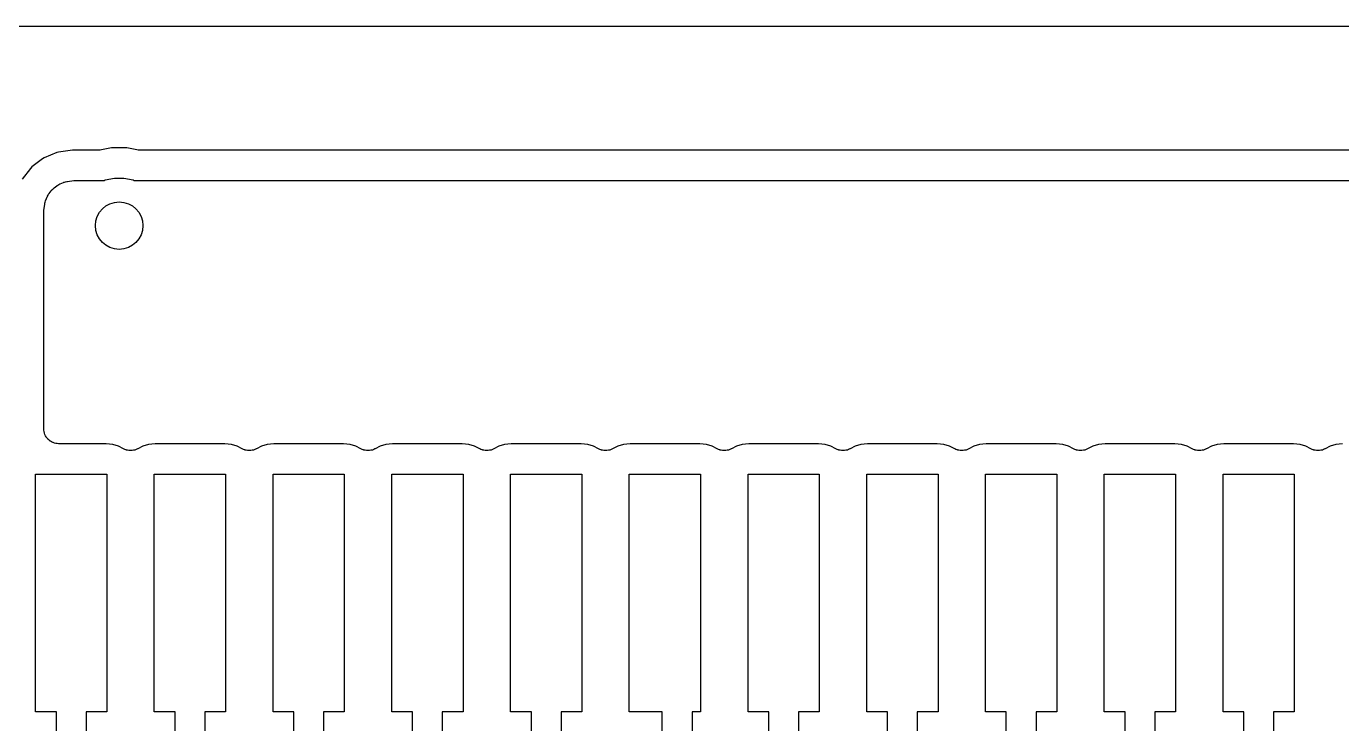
# Model space of a CAD drawing. Extents: x 74.5 to 163.3, y -89.7 to -63.9.
# Drawn here: x 80.12 to 91.19, y -74.17 to -68.3 of the extents above; entities that cross this region are included whole.
import ezdxf

# ---------------------------------------------------------------- set-up
doc = ezdxf.new("R2010")
doc.units = 0
doc.layers.add('BLACK', color=7, linetype='CONTINUOUS')

msp = doc.modelspace()

# ---------------------------------------------------------------- linework, layer by layer
at = {"layer": 'BLACK', "linetype": 'CONTINUOUS'}
for p, q in [((78.2664, -68.299), (117.441, -68.299)), ((80.5059, -69.3425), (80.3888, -69.358)), ((80.5142, -69.342), (80.5059, -69.3425)), ((80.7266, -69.342), (80.5142, -69.342)), ((80.738, -69.3409), (80.7266, -69.342)), ((80.7496, -69.3399), (80.738, -69.3409)), ((80.7512, -69.3396), (80.7496, -69.3399)), ((80.7513, -69.3396), (80.7512, -69.3396)), ((80.7512, -69.3396), (80.7512, -69.3396)), ((80.7512, -69.3396), (80.7512, -69.3396)), ((80.8346, -69.323), (80.7513, -69.3396)), ((80.9634, -69.323), (80.8346, -69.323)), ((81.0467, -69.3396), (80.9634, -69.323)), ((81.0582, -69.3407), (81.0467, -69.3396)), ((81.0697, -69.342), (81.0582, -69.3407)), ((81.0713, -69.342), (81.0697, -69.342)), ((81.0714, -69.342), (81.0713, -69.342)), ((81.0713, -69.342), (81.0713, -69.342)), ((81.0713, -69.342), (81.0713, -69.342)), ((102.703, -69.342), (81.0714, -69.342)), ((80.2534, -69.4141), (80.1631, -69.4834)), ((80.2677, -69.4058), (80.2534, -69.4141)), ((80.3729, -69.3622), (80.2677, -69.4058)), ((80.3888, -69.358), (80.3729, -69.3622)), ((80.1514, -69.4951), (80.0821, -69.5854)), ((80.1631, -69.4834), (80.1514, -69.4951)), ((80.3328, -69.6764), (80.3394, -69.6702)), ((80.3394, -69.6702), (80.3457, -69.6636)), ((80.3457, -69.6636), (80.3484, -69.6617)), ((80.3484, -69.6617), (80.3509, -69.6594)), ((80.3509, -69.6594), (80.3748, -69.641)), ((80.3748, -69.641), (80.3762, -69.64)), ((80.3762, -69.64), (80.3791, -69.6382)), ((80.3791, -69.6382), (80.3817, -69.6361)), ((80.3817, -69.6361), (80.3897, -69.6319)), ((80.3897, -69.6319), (80.3975, -69.6272)), ((80.3975, -69.6272), (80.4006, -69.626)), ((80.4006, -69.626), (80.4035, -69.6245)), ((80.4035, -69.6245), (80.4314, -69.6129)), ((80.4314, -69.6129), (80.4331, -69.6122)), ((80.4331, -69.6122), (80.4363, -69.6113)), ((80.4363, -69.6113), (80.4393, -69.6099)), ((80.4393, -69.6099), (80.4482, -69.6079)), ((80.4482, -69.6079), (80.4569, -69.6054)), ((80.4569, -69.6054), (80.4602, -69.6051)), ((80.4602, -69.6051), (80.4635, -69.6043)), ((80.4635, -69.6043), (80.5184, -69.5971)), ((80.5184, -69.5971), (80.5202, -69.5969)), ((80.5202, -69.5969), (80.5276, -69.5967)), ((80.5276, -69.5967), (80.535, -69.596)), ((80.535, -69.596), (80.7736, -69.596)), ((80.7736, -69.596), (80.7823, -69.5924)), ((80.7823, -69.5924), (80.8596, -69.577)), ((80.8596, -69.577), (80.9384, -69.577)), ((80.9384, -69.577), (81.0157, -69.5924)), ((81.0157, -69.5924), (81.0244, -69.596)), ((81.0244, -69.596), (93.8764, -69.596)), ((80.2737, -69.7872), (80.2763, -69.7785)), ((80.2763, -69.7785), (80.2785, -69.7697)), ((80.2785, -69.7697), (80.2799, -69.7666)), ((80.2799, -69.7666), (80.2809, -69.7634)), ((80.2809, -69.7634), (80.2925, -69.7355)), ((80.2925, -69.7355), (80.2931, -69.7339)), ((80.2931, -69.7339), (80.2948, -69.731)), ((80.2948, -69.731), (80.2959, -69.7279)), ((80.2959, -69.7279), (80.3007, -69.7202)), ((80.3007, -69.7202), (80.3051, -69.7122)), ((80.3051, -69.7122), (80.3073, -69.7097)), ((80.3073, -69.7097), (80.309, -69.7068)), ((80.309, -69.7068), (80.3274, -69.6829)), ((80.3274, -69.6829), (80.3285, -69.6815)), ((80.3285, -69.6815), (80.3308, -69.6791)), ((80.3308, -69.6791), (80.3328, -69.6764)), ((80.264, -69.8652), (80.2648, -69.8578)), ((80.264, -69.867), (80.264, -69.8652)), ((80.264, -71.6872), (80.264, -69.867)), ((80.2648, -69.8578), (80.2651, -69.8504)), ((80.2651, -69.8504), (80.2723, -69.7955)), ((80.2723, -69.7955), (80.2726, -69.7937)), ((80.2726, -69.7937), (80.2734, -69.7905)), ((80.2734, -69.7905), (80.2737, -69.7872)), ((80.2652, -71.6991), (80.264, -71.6872)), ((80.2662, -71.711), (80.2652, -71.6991)), ((80.2664, -71.7114), (80.2662, -71.711)), ((80.2664, -71.7118), (80.2664, -71.7114)), ((80.2699, -71.7233), (80.2664, -71.7118)), ((80.2732, -71.7347), (80.2699, -71.7233)), ((80.2735, -71.7351), (80.2732, -71.7347)), ((80.2736, -71.7356), (80.2735, -71.7351)), ((80.2792, -71.7461), (80.2736, -71.7356)), ((80.2847, -71.7567), (80.2792, -71.7461)), ((80.285, -71.757), (80.2847, -71.7567)), ((80.2852, -71.7574), (80.285, -71.757)), ((80.2928, -71.7667), (80.2852, -71.7574)), ((80.3003, -71.776), (80.2928, -71.7667)), ((80.3006, -71.7763), (80.3003, -71.776)), ((80.3009, -71.7766), (80.3006, -71.7763)), ((80.3101, -71.7843), (80.3009, -71.7766)), ((80.3192, -71.7919), (80.3101, -71.7843)), ((80.3196, -71.7922), (80.3192, -71.7919)), ((80.32, -71.7924), (80.3196, -71.7922)), ((80.3305, -71.7981), (80.32, -71.7924)), ((80.341, -71.8039), (80.3305, -71.7981)), ((80.3414, -71.804), (80.341, -71.8039)), ((80.3418, -71.8042), (80.3414, -71.804)), ((80.3532, -71.8078), (80.3418, -71.8042)), ((80.3646, -71.8114), (80.3532, -71.8078)), ((80.365, -71.8114), (80.3646, -71.8114)), ((80.3655, -71.8116), (80.365, -71.8114)), ((80.3773, -71.8128), (80.3655, -71.8116)), ((80.3892, -71.8141), (80.3773, -71.8128)), ((80.3901, -71.8142), (80.3892, -71.8141)), ((80.391, -71.8142), (80.3901, -71.8142)), ((80.3901, -71.8142), (80.3901, -71.8142)), ((80.3901, -71.8142), (80.3901, -71.8142)), ((80.7888, -71.8142), (80.391, -71.8142)), ((80.8448, -71.8197), (80.7888, -71.8142)), ((80.8927, -71.8342), (80.8448, -71.8197)), ((80.9351, -71.8569), (80.8927, -71.8342)), ((80.946, -71.8614), (80.9351, -71.8569)), ((80.9569, -71.866), (80.946, -71.8614)), ((80.9575, -71.8662), (80.9569, -71.866)), ((80.958, -71.8664), (80.9575, -71.8662)), ((80.9696, -71.8687), (80.958, -71.8664)), ((80.9811, -71.8711), (80.9696, -71.8687)), ((80.9817, -71.8711), (80.9811, -71.8711)), ((80.9823, -71.8713), (80.9817, -71.8711)), ((80.9941, -71.8713), (80.9823, -71.8713)), ((81.0059, -71.8714), (80.9941, -71.8713)), ((81.0065, -71.8713), (81.0059, -71.8714)), ((81.0071, -71.8713), (81.0065, -71.8713)), ((81.0187, -71.8691), (81.0071, -71.8713)), ((81.0303, -71.8669), (81.0187, -71.8691)), ((81.0308, -71.8667), (81.0303, -71.8669)), ((81.0314, -71.8666), (81.0308, -71.8667)), ((81.0423, -71.8621), (81.0314, -71.8666)), ((81.0533, -71.8577), (81.0423, -71.8621)), ((81.0544, -71.8572), (81.0533, -71.8577)), ((81.0549, -71.8569), (81.0544, -71.8571)), ((81.0544, -71.8571), (81.0544, -71.8572)), ((81.0544, -71.8572), (81.0544, -71.8572)), ((81.0973, -71.8342), (81.0549, -71.8569)), ((81.1452, -71.8197), (81.0973, -71.8342)), ((81.2012, -71.8142), (81.1452, -71.8197)), ((81.7888, -71.8142), (81.2012, -71.8142)), ((81.8448, -71.8197), (81.7888, -71.8142)), ((81.8927, -71.8342), (81.8448, -71.8197)), ((81.9351, -71.8569), (81.8927, -71.8342)), ((81.946, -71.8614), (81.9351, -71.8569)), ((81.9569, -71.866), (81.946, -71.8614)), ((81.9575, -71.8662), (81.9569, -71.866)), ((81.958, -71.8664), (81.9575, -71.8662)), ((81.9696, -71.8687), (81.958, -71.8664)), ((81.9811, -71.8711), (81.9696, -71.8687)), ((81.9817, -71.8711), (81.9811, -71.8711)), ((81.9823, -71.8713), (81.9817, -71.8711)), ((81.9941, -71.8713), (81.9823, -71.8713)), ((82.0059, -71.8714), (81.9941, -71.8713)), ((82.0065, -71.8713), (82.0059, -71.8714)), ((82.0071, -71.8713), (82.0065, -71.8713)), ((82.0187, -71.8691), (82.0071, -71.8713)), ((82.0303, -71.8669), (82.0187, -71.8691)), ((82.0308, -71.8667), (82.0303, -71.8669)), ((82.0314, -71.8666), (82.0308, -71.8667)), ((82.0423, -71.8621), (82.0314, -71.8666)), ((82.0533, -71.8577), (82.0423, -71.8621)), ((82.0544, -71.8572), (82.0533, -71.8577)), ((82.0549, -71.8569), (82.0544, -71.8571)), ((82.0544, -71.8571), (82.0544, -71.8572)), ((82.0544, -71.8572), (82.0544, -71.8572)), ((82.0973, -71.8342), (82.0549, -71.8569)), ((82.1452, -71.8197), (82.0973, -71.8342)), ((82.2012, -71.8142), (82.1452, -71.8197)), ((82.7888, -71.8142), (82.2012, -71.8142)), ((82.8448, -71.8197), (82.7888, -71.8142)), ((82.8927, -71.8342), (82.8448, -71.8197)), ((82.9351, -71.8569), (82.8927, -71.8342)), ((82.946, -71.8614), (82.9351, -71.8569)), ((82.9569, -71.866), (82.946, -71.8614)), ((82.9575, -71.8662), (82.9569, -71.866)), ((82.958, -71.8664), (82.9575, -71.8662)), ((82.9696, -71.8687), (82.958, -71.8664)), ((82.9811, -71.8711), (82.9696, -71.8687)), ((82.9817, -71.8711), (82.9811, -71.8711)), ((82.9823, -71.8713), (82.9817, -71.8711)), ((82.9941, -71.8713), (82.9823, -71.8713)), ((83.0059, -71.8714), (82.9941, -71.8713)), ((83.0065, -71.8713), (83.0059, -71.8714)), ((83.0071, -71.8713), (83.0065, -71.8713)), ((83.0187, -71.8691), (83.0071, -71.8713)), ((83.0303, -71.8669), (83.0187, -71.8691)), ((83.0308, -71.8667), (83.0303, -71.8669)), ((83.0314, -71.8666), (83.0308, -71.8667)), ((83.0423, -71.8621), (83.0314, -71.8666)), ((83.0533, -71.8577), (83.0423, -71.8621)), ((83.0544, -71.8572), (83.0533, -71.8577)), ((83.0549, -71.8569), (83.0544, -71.8571)), ((83.0544, -71.8571), (83.0544, -71.8572)), ((83.0544, -71.8572), (83.0544, -71.8572)), ((83.0973, -71.8342), (83.0549, -71.8569)), ((83.1452, -71.8197), (83.0973, -71.8342)), ((83.2012, -71.8142), (83.1452, -71.8197)), ((83.7888, -71.8142), (83.2012, -71.8142)), ((83.8448, -71.8197), (83.7888, -71.8142)), ((83.8927, -71.8342), (83.8448, -71.8197)), ((83.9351, -71.8569), (83.8927, -71.8342)), ((83.946, -71.8614), (83.9351, -71.8569)), ((83.9569, -71.866), (83.946, -71.8614)), ((83.9575, -71.8662), (83.9569, -71.866)), ((83.958, -71.8664), (83.9575, -71.8662)), ((83.9696, -71.8687), (83.958, -71.8664)), ((83.9811, -71.8711), (83.9696, -71.8687)), ((83.9817, -71.8711), (83.9811, -71.8711)), ((83.9823, -71.8713), (83.9817, -71.8711)), ((83.9941, -71.8713), (83.9823, -71.8713)), ((84.0059, -71.8714), (83.9941, -71.8713)), ((84.0065, -71.8713), (84.0059, -71.8714)), ((84.0071, -71.8713), (84.0065, -71.8713)), ((84.0187, -71.8691), (84.0071, -71.8713)), ((84.0303, -71.8669), (84.0187, -71.8691)), ((84.0308, -71.8667), (84.0303, -71.8669)), ((84.0314, -71.8666), (84.0308, -71.8667)), ((84.0423, -71.8621), (84.0314, -71.8666)), ((84.0533, -71.8577), (84.0423, -71.8621)), ((84.0544, -71.8572), (84.0533, -71.8577)), ((84.0549, -71.8569), (84.0544, -71.8571)), ((84.0544, -71.8571), (84.0544, -71.8572)), ((84.0544, -71.8572), (84.0544, -71.8572)), ((84.0973, -71.8342), (84.0549, -71.8569)), ((84.1452, -71.8197), (84.0973, -71.8342)), ((84.2012, -71.8142), (84.1452, -71.8197)), ((84.7888, -71.8142), (84.2012, -71.8142)), ((84.8448, -71.8197), (84.7888, -71.8142)), ((84.8927, -71.8342), (84.8448, -71.8197)), ((84.9351, -71.8569), (84.8927, -71.8342)), ((84.946, -71.8614), (84.9351, -71.8569)), ((84.9569, -71.866), (84.946, -71.8614)), ((84.9575, -71.8662), (84.9569, -71.866)), ((84.958, -71.8664), (84.9575, -71.8662)), ((84.9696, -71.8687), (84.958, -71.8664)), ((84.9811, -71.8711), (84.9696, -71.8687)), ((84.9817, -71.8711), (84.9811, -71.8711)), ((84.9823, -71.8713), (84.9817, -71.8711)), ((84.9941, -71.8713), (84.9823, -71.8713)), ((85.0059, -71.8714), (84.9941, -71.8713)), ((85.0065, -71.8713), (85.0059, -71.8714)), ((85.0071, -71.8713), (85.0065, -71.8713)), ((85.0187, -71.8691), (85.0071, -71.8713)), ((85.0303, -71.8669), (85.0187, -71.8691)), ((85.0308, -71.8667), (85.0303, -71.8669)), ((85.0314, -71.8666), (85.0308, -71.8667)), ((85.0423, -71.8621), (85.0314, -71.8666)), ((85.0533, -71.8577), (85.0423, -71.8621)), ((85.0544, -71.8572), (85.0533, -71.8577)), ((85.0549, -71.8569), (85.0544, -71.8571)), ((85.0544, -71.8571), (85.0544, -71.8572)), ((85.0544, -71.8572), (85.0544, -71.8572)), ((85.0973, -71.8342), (85.0549, -71.8569)), ((85.1452, -71.8197), (85.0973, -71.8342)), ((85.2012, -71.8142), (85.1452, -71.8197)), ((85.7888, -71.8142), (85.2012, -71.8142)), ((85.8448, -71.8197), (85.7888, -71.8142)), ((85.8927, -71.8342), (85.8448, -71.8197)), ((85.9351, -71.8569), (85.8927, -71.8342)), ((85.946, -71.8614), (85.9351, -71.8569)), ((85.9569, -71.866), (85.946, -71.8614)), ((85.9575, -71.8662), (85.9569, -71.866)), ((85.958, -71.8664), (85.9575, -71.8662)), ((85.9696, -71.8687), (85.958, -71.8664)), ((85.9811, -71.8711), (85.9696, -71.8687)), ((85.9817, -71.8711), (85.9811, -71.8711)), ((85.9823, -71.8713), (85.9817, -71.8711)), ((85.9941, -71.8713), (85.9823, -71.8713)), ((86.0059, -71.8714), (85.9941, -71.8713)), ((86.0065, -71.8713), (86.0059, -71.8714)), ((86.0071, -71.8713), (86.0065, -71.8713)), ((86.0187, -71.8691), (86.0071, -71.8713)), ((86.0303, -71.8669), (86.0187, -71.8691)), ((86.0308, -71.8667), (86.0303, -71.8669)), ((86.0314, -71.8666), (86.0308, -71.8667)), ((86.0423, -71.8621), (86.0314, -71.8666)), ((86.0533, -71.8577), (86.0423, -71.8621)), ((86.0544, -71.8572), (86.0533, -71.8577)), ((86.0549, -71.8569), (86.0544, -71.8571)), ((86.0544, -71.8571), (86.0544, -71.8572)), ((86.0544, -71.8572), (86.0544, -71.8572)), ((86.0973, -71.8342), (86.0549, -71.8569)), ((86.1452, -71.8197), (86.0973, -71.8342)), ((86.2012, -71.8142), (86.1452, -71.8197)), ((86.7888, -71.8142), (86.2012, -71.8142)), ((86.8448, -71.8197), (86.7888, -71.8142)), ((86.8927, -71.8342), (86.8448, -71.8197)), ((86.9351, -71.8569), (86.8927, -71.8342)), ((86.946, -71.8614), (86.9351, -71.8569)), ((86.9569, -71.866), (86.946, -71.8614)), ((86.9575, -71.8662), (86.9569, -71.866)), ((86.958, -71.8664), (86.9575, -71.8662)), ((86.9696, -71.8687), (86.958, -71.8664)), ((86.9811, -71.8711), (86.9696, -71.8687)), ((86.9817, -71.8711), (86.9811, -71.8711)), ((86.9823, -71.8713), (86.9817, -71.8711)), ((86.9941, -71.8713), (86.9823, -71.8713)), ((87.0059, -71.8714), (86.9941, -71.8713)), ((87.0065, -71.8713), (87.0059, -71.8714)), ((87.0071, -71.8713), (87.0065, -71.8713)), ((87.0187, -71.8691), (87.0071, -71.8713)), ((87.0303, -71.8669), (87.0187, -71.8691)), ((87.0308, -71.8667), (87.0303, -71.8669)), ((87.0314, -71.8666), (87.0308, -71.8667)), ((87.0423, -71.8621), (87.0314, -71.8666)), ((87.0533, -71.8577), (87.0423, -71.8621)), ((87.0544, -71.8572), (87.0533, -71.8577)), ((87.0549, -71.8569), (87.0544, -71.8571)), ((87.0544, -71.8571), (87.0544, -71.8572)), ((87.0544, -71.8572), (87.0544, -71.8572)), ((87.0973, -71.8342), (87.0549, -71.8569)), ((87.1452, -71.8197), (87.0973, -71.8342)), ((87.2012, -71.8142), (87.1452, -71.8197)), ((87.7888, -71.8142), (87.2012, -71.8142)), ((87.8448, -71.8197), (87.7888, -71.8142)), ((87.8927, -71.8342), (87.8448, -71.8197)), ((87.9351, -71.8569), (87.8927, -71.8342)), ((87.946, -71.8614), (87.9351, -71.8569)), ((87.9569, -71.866), (87.946, -71.8614)), ((87.9575, -71.8662), (87.9569, -71.866)), ((87.958, -71.8664), (87.9575, -71.8662)), ((87.9696, -71.8687), (87.958, -71.8664)), ((87.9811, -71.8711), (87.9696, -71.8687)), ((87.9817, -71.8711), (87.9811, -71.8711)), ((87.9823, -71.8713), (87.9817, -71.8711)), ((87.9941, -71.8713), (87.9823, -71.8713)), ((88.0059, -71.8714), (87.9941, -71.8713)), ((88.0065, -71.8713), (88.0059, -71.8714)), ((88.0071, -71.8713), (88.0065, -71.8713)), ((88.0187, -71.8691), (88.0071, -71.8713)), ((88.0303, -71.8669), (88.0187, -71.8691)), ((88.0308, -71.8667), (88.0303, -71.8669)), ((88.0314, -71.8666), (88.0308, -71.8667)), ((88.0423, -71.8621), (88.0314, -71.8666)), ((88.0533, -71.8577), (88.0423, -71.8621)), ((88.0544, -71.8572), (88.0533, -71.8577)), ((88.0549, -71.8569), (88.0544, -71.8571)), ((88.0544, -71.8571), (88.0544, -71.8572)), ((88.0544, -71.8572), (88.0544, -71.8572)), ((88.0973, -71.8342), (88.0549, -71.8569)), ((88.1452, -71.8197), (88.0973, -71.8342)), ((88.2012, -71.8142), (88.1452, -71.8197)), ((88.7888, -71.8142), (88.2012, -71.8142)), ((88.8448, -71.8197), (88.7888, -71.8142)), ((88.8927, -71.8342), (88.8448, -71.8197)), ((88.9351, -71.8569), (88.8927, -71.8342)), ((88.946, -71.8614), (88.9351, -71.8569)), ((88.9569, -71.866), (88.946, -71.8614)), ((88.9575, -71.8662), (88.9569, -71.866)), ((88.958, -71.8664), (88.9575, -71.8662)), ((88.9696, -71.8687), (88.958, -71.8664)), ((88.9811, -71.8711), (88.9696, -71.8687)), ((88.9817, -71.8711), (88.9811, -71.8711)), ((88.9823, -71.8713), (88.9817, -71.8711)), ((88.9941, -71.8713), (88.9823, -71.8713)), ((89.0059, -71.8714), (88.9941, -71.8713)), ((89.0065, -71.8713), (89.0059, -71.8714)), ((89.0071, -71.8713), (89.0065, -71.8713)), ((89.0187, -71.8691), (89.0071, -71.8713)), ((89.0303, -71.8669), (89.0187, -71.8691)), ((89.0308, -71.8667), (89.0303, -71.8669)), ((89.0314, -71.8666), (89.0308, -71.8667)), ((89.0423, -71.8621), (89.0314, -71.8666)), ((89.0533, -71.8577), (89.0423, -71.8621)), ((89.0544, -71.8572), (89.0533, -71.8577)), ((89.0549, -71.8569), (89.0544, -71.8571)), ((89.0544, -71.8571), (89.0544, -71.8572)), ((89.0544, -71.8572), (89.0544, -71.8572)), ((89.0973, -71.8342), (89.0549, -71.8569)), ((89.1452, -71.8197), (89.0973, -71.8342)), ((89.2012, -71.8142), (89.1452, -71.8197)), ((89.7888, -71.8142), (89.2012, -71.8142)), ((89.8448, -71.8197), (89.7888, -71.8142)), ((89.8927, -71.8342), (89.8448, -71.8197)), ((89.9351, -71.8569), (89.8927, -71.8342)), ((89.946, -71.8614), (89.9351, -71.8569)), ((89.9569, -71.866), (89.946, -71.8614)), ((89.9575, -71.8662), (89.9569, -71.866)), ((89.958, -71.8664), (89.9575, -71.8662)), ((89.9696, -71.8687), (89.958, -71.8664)), ((89.9811, -71.8711), (89.9696, -71.8687)), ((89.9817, -71.8711), (89.9811, -71.8711)), ((89.9823, -71.8713), (89.9817, -71.8711)), ((89.9941, -71.8713), (89.9823, -71.8713)), ((90.0059, -71.8714), (89.9941, -71.8713)), ((90.0065, -71.8713), (90.0059, -71.8714)), ((90.0071, -71.8713), (90.0065, -71.8713)), ((90.0187, -71.8691), (90.0071, -71.8713)), ((90.0303, -71.8669), (90.0187, -71.8691)), ((90.0308, -71.8667), (90.0303, -71.8669)), ((90.0314, -71.8666), (90.0308, -71.8667)), ((90.0423, -71.8621), (90.0314, -71.8666)), ((90.0533, -71.8577), (90.0423, -71.8621)), ((90.0544, -71.8572), (90.0533, -71.8577)), ((90.0549, -71.8569), (90.0544, -71.8571)), ((90.0544, -71.8571), (90.0544, -71.8572)), ((90.0544, -71.8572), (90.0544, -71.8572)), ((90.0973, -71.8342), (90.0549, -71.8569)), ((90.1452, -71.8197), (90.0973, -71.8342)), ((90.2012, -71.8142), (90.1452, -71.8197)), ((90.7888, -71.8142), (90.2012, -71.8142)), ((90.8448, -71.8197), (90.7888, -71.8142)), ((90.8927, -71.8342), (90.8448, -71.8197)), ((90.9351, -71.8569), (90.8927, -71.8342)), ((90.946, -71.8614), (90.9351, -71.8569)), ((90.9569, -71.866), (90.946, -71.8614)), ((90.9575, -71.8662), (90.9569, -71.866)), ((90.958, -71.8664), (90.9575, -71.8662)), ((90.9696, -71.8687), (90.958, -71.8664)), ((90.9811, -71.8711), (90.9696, -71.8687)), ((90.9817, -71.8711), (90.9811, -71.8711)), ((90.9823, -71.8713), (90.9817, -71.8711)), ((90.9941, -71.8713), (90.9823, -71.8713)), ((91.0059, -71.8714), (90.9941, -71.8713)), ((91.0065, -71.8713), (91.0059, -71.8714)), ((91.0071, -71.8713), (91.0065, -71.8713)), ((91.0187, -71.8691), (91.0071, -71.8713)), ((91.0303, -71.8669), (91.0187, -71.8691)), ((91.0308, -71.8667), (91.0303, -71.8669)), ((91.0314, -71.8666), (91.0308, -71.8667)), ((91.0423, -71.8621), (91.0314, -71.8666)), ((91.0533, -71.8577), (91.0423, -71.8621)), ((91.0544, -71.8572), (91.0533, -71.8577)), ((91.0549, -71.8569), (91.0544, -71.8571)), ((91.0544, -71.8571), (91.0544, -71.8572)), ((91.0544, -71.8572), (91.0544, -71.8572)), ((91.0973, -71.8342), (91.0549, -71.8569)), ((91.1452, -71.8197), (91.0973, -71.8342)), ((91.2012, -71.8142), (91.1452, -71.8197)), ((80.195, -74.07), (80.195, -72.07)), ((80.195, -72.07), (80.795, -72.07)), ((80.795, -72.07), (80.795, -74.07)), ((81.195, -74.07), (81.195, -72.07)), ((81.195, -72.07), (81.795, -72.07)), ((81.795, -72.07), (81.795, -74.07)), ((82.195, -74.07), (82.195, -72.07)), ((82.195, -72.07), (82.795, -72.07)), ((82.795, -72.07), (82.795, -74.07)), ((83.195, -74.07), (83.195, -72.07)), ((83.195, -72.07), (83.795, -72.07)), ((83.795, -72.07), (83.795, -74.07)), ((84.195, -74.07), (84.195, -72.07)), ((84.195, -72.07), (84.795, -72.07)), ((84.795, -72.07), (84.795, -74.07)), ((85.195, -74.07), (85.195, -72.07)), ((85.195, -72.07), (85.795, -72.07)), ((85.795, -72.07), (85.795, -74.07)), ((86.195, -74.07), (86.195, -72.07)), ((86.195, -72.07), (86.795, -72.07)), ((86.795, -72.07), (86.795, -74.07)), ((87.195, -74.07), (87.195, -72.07)), ((87.195, -72.07), (87.795, -72.07)), ((87.795, -72.07), (87.795, -74.07)), ((88.195, -74.07), (88.195, -72.07)), ((88.195, -72.07), (88.795, -72.07)), ((88.795, -72.07), (88.795, -74.07)), ((89.195, -74.07), (89.195, -72.07)), ((89.195, -72.07), (89.795, -72.07)), ((89.795, -72.07), (89.795, -74.07)), ((90.195, -74.07), (90.195, -72.07)), ((90.195, -72.07), (90.795, -72.07)), ((90.795, -72.07), (90.795, -74.07)), ((80.37, -74.07), (80.195, -74.07)), ((80.37, -82.9403), (80.37, -74.07)), ((80.795, -74.07), (80.62, -74.07)), ((80.62, -74.07), (80.62, -82.9245)), ((81.37, -74.07), (81.195, -74.07)), ((81.37, -81.423), (81.37, -74.07)), ((81.795, -74.07), (81.62, -74.07)), ((81.62, -74.07), (81.62, -81.3973)), ((82.37, -74.07), (82.195, -74.07)), ((82.37, -80.2866), (82.37, -74.07)), ((82.795, -74.07), (82.62, -74.07)), ((82.62, -74.07), (82.62, -80.2511)), ((83.37, -74.07), (83.195, -74.07)), ((83.37, -78.7709), (83.37, -74.07)), ((83.795, -74.07), (83.62, -74.07)), ((83.62, -74.07), (83.62, -78.7239)), ((84.37, -74.07), (84.195, -74.07)), ((84.37, -77.3331), (84.37, -74.07)), ((84.795, -74.07), (84.62, -74.07)), ((84.62, -74.07), (84.62, -77.3594)), ((85.473, -74.07), (85.195, -74.07)), ((85.473, -81.1469), (85.473, -74.07)), ((85.795, -74.07), (85.723, -74.07)), ((85.723, -74.07), (85.723, -81.1012)), ((86.37, -74.07), (86.195, -74.07)), ((86.37, -78.8689), (86.37, -74.07)), ((86.795, -74.07), (86.62, -74.07)), ((86.62, -74.07), (86.62, -78.8232)), ((87.37, -74.07), (87.195, -74.07)), ((87.37, -77.3289), (87.37, -74.07)), ((87.795, -74.07), (87.62, -74.07)), ((87.62, -74.07), (87.62, -77.2832)), ((88.37, -74.07), (88.195, -74.07)), ((88.37, -76.4239), (88.37, -74.07)), ((88.795, -74.07), (88.62, -74.07)), ((88.62, -74.07), (88.62, -76.3782)), ((89.37, -74.07), (89.195, -74.07)), ((89.37, -75.6473), (89.37, -74.07)), ((89.795, -74.07), (89.62, -74.07)), ((89.62, -74.07), (89.62, -75.6016)), ((90.37, -74.07), (90.195, -74.07)), ((90.37, -75.3124), (90.37, -74.07)), ((90.795, -74.07), (90.62, -74.07)), ((90.62, -74.07), (90.62, -75.2667))]:
    msp.add_line(p, q, dxfattribs=at)
at = {"layer": 'BLACK'}
msp.add_circle((80.899, -69.977), 0.2, dxfattribs=at)

doc.saveas('drawing.dxf')
